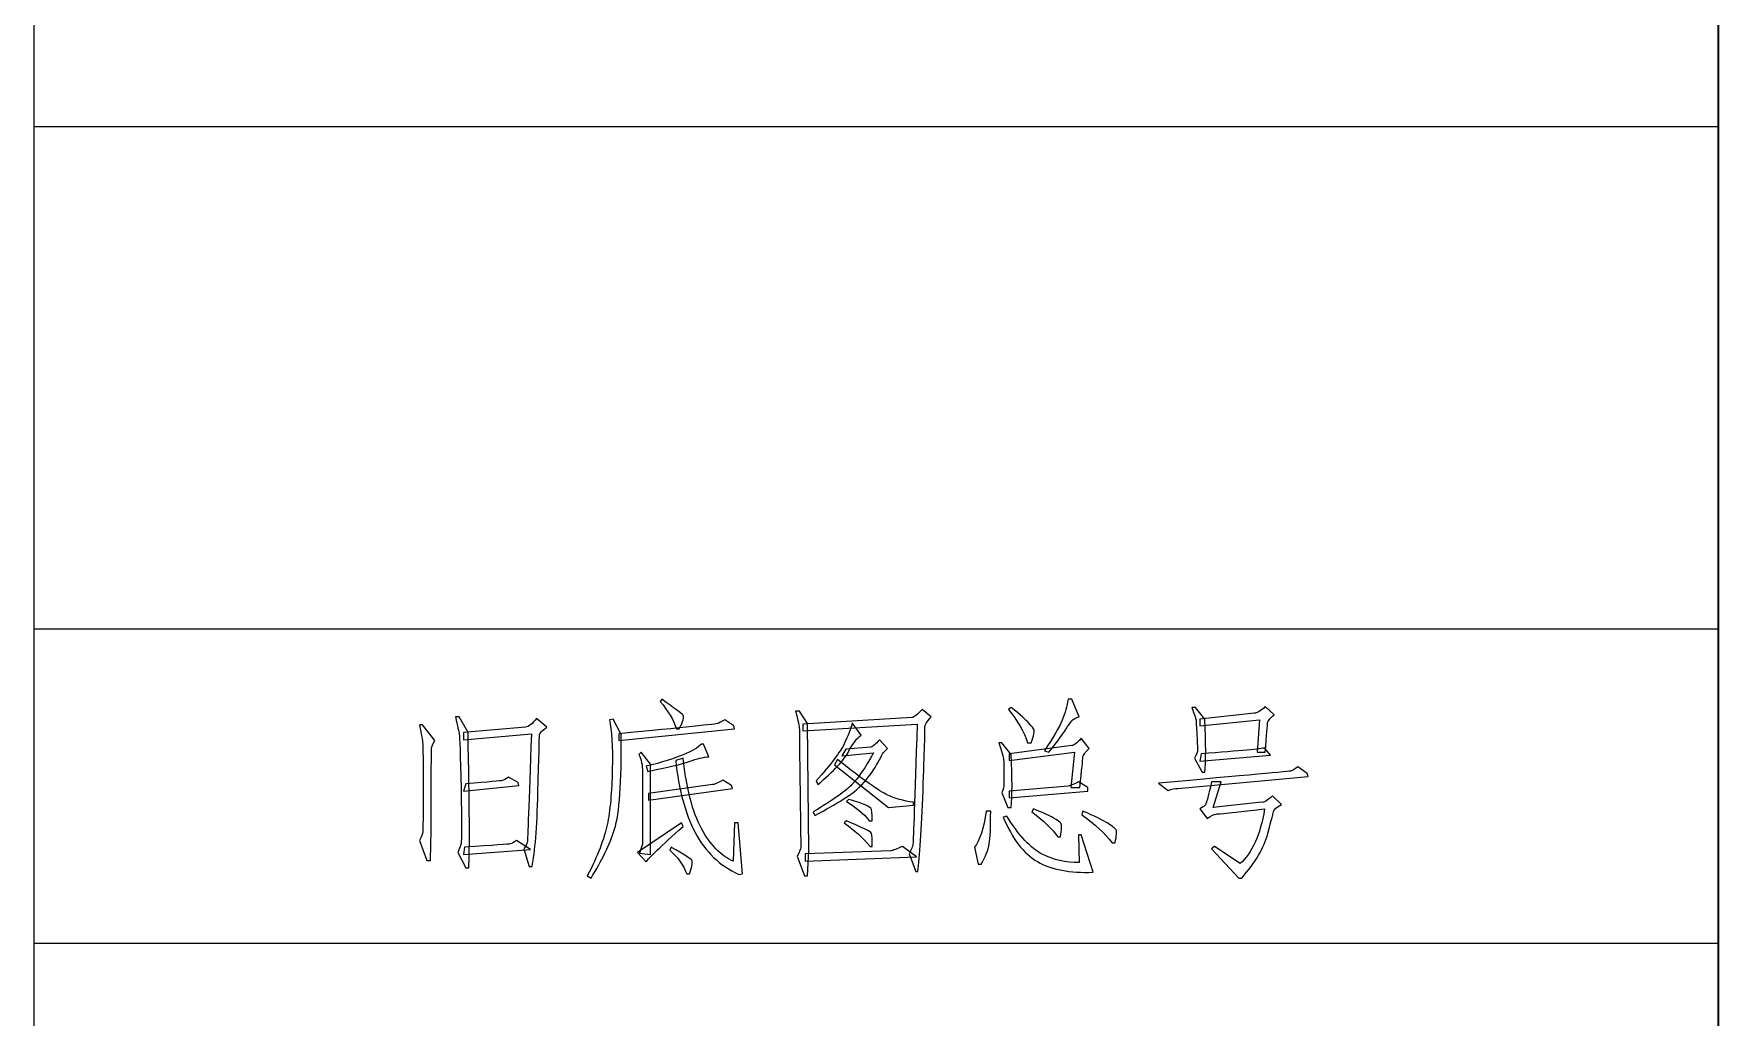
# Model space of a CAD drawing. Header units: millimetres. Extents: x 803 to 1266, y 444 to 714.
# Drawn here: x 1063.41 to 1087.51, y 490.11 to 504.18 of the extents above; entities that cross this region are included whole.
import ezdxf

# ---------------------------------------------------------------- set-up
doc = ezdxf.new("R2010")
doc.units = ezdxf.units.MM
doc.layers.add('layer 1', color=7, linetype='CONTINUOUS')

msp = doc.modelspace()

# ---------------------------------------------------------------- linework, layer by layer
at = {"layer": 'layer 1', "color": 1, "lineweight": 9}
for points in [[(1063.411, 711.315), (1063.411, 711.315), (1063.411, 444.443), (1063.411, 444.443)], [(1087.508, 502.849), (1087.508, 502.849), (1063.411, 502.849), (1063.411, 502.849)], [(1087.508, 502.849), (1087.508, 502.849), (1087.508, 502.849), (1087.508, 502.849)], [(1087.508, 495.661), (1087.508, 495.661), (1063.411, 495.661), (1063.411, 495.661)], [(1087.508, 495.661), (1087.508, 495.661), (1087.508, 495.661), (1087.508, 495.661)], [(1087.508, 491.168), (1087.508, 491.168), (1063.411, 491.168), (1063.411, 491.168)], [(1087.508, 491.168), (1087.508, 491.168), (1087.508, 491.168), (1087.508, 491.168)]]:
    msp.add_open_spline(points, degree=3, dxfattribs=at)
at = {"layer": 'layer 1', "lineweight": 35}
msp.add_open_spline([(1087.508, 706.822), (1087.508, 706.822), (1087.508, 448.935), (1087.508, 448.935)], degree=3, dxfattribs=at)
at = {"layer": 'layer 1', "color": 32, "lineweight": -3}
for points, knots in [([(1072.604, 494.239), (1072.562, 494.366), (1072.485, 494.495), (1072.373, 494.629), (1072.373, 494.629), (1072.373, 494.629), (1072.394, 494.66), (1072.394, 494.66), (1072.394, 494.66), (1072.576, 494.534), (1072.678, 494.459), (1072.699, 494.434), (1072.699, 494.434), (1072.72, 494.409), (1072.702, 494.344), (1072.646, 494.239), (1072.646, 494.239), (1072.646, 494.239), (1072.604, 494.239), (1072.604, 494.239)], [0, 0, 0, 0, 0.2, 0.2, 0.2, 0.2, 0.4, 0.4, 0.4, 0.4, 0.6, 0.6, 0.6, 0.6, 0.8, 0.8, 0.8, 0.8, 1, 1, 1, 1]), ([(1074.499, 492.501), (1074.499, 492.501), (1074.479, 492.133), (1074.479, 492.133), (1074.479, 492.133), (1074.479, 492.133), (1074.437, 492.133), (1074.437, 492.133), (1074.437, 492.133), (1074.437, 492.133), (1074.331, 492.417), (1074.331, 492.417), (1074.331, 492.417), (1074.366, 492.481), (1074.384, 492.521), (1074.384, 492.538), (1074.384, 492.538), (1074.384, 492.556), (1074.38, 492.835), (1074.373, 493.376), (1074.373, 493.376), (1074.366, 493.916), (1074.363, 494.202), (1074.363, 494.234), (1074.363, 494.234), (1074.363, 494.265), (1074.345, 494.352), (1074.31, 494.492), (1074.31, 494.492), (1074.31, 494.492), (1074.363, 494.492), (1074.363, 494.492), (1074.363, 494.492), (1074.363, 494.492), (1074.479, 494.313), (1074.479, 494.313), (1074.479, 494.313), (1074.479, 494.313), (1074.499, 492.501), (1074.499, 492.501)], [0, 0, 0, 0, 0.1, 0.1, 0.1, 0.1, 0.2, 0.2, 0.2, 0.2, 0.3, 0.3, 0.3, 0.3, 0.4, 0.4, 0.4, 0.4, 0.5, 0.5, 0.5, 0.5, 0.6, 0.6, 0.6, 0.6, 0.7, 0.7, 0.7, 0.7, 0.8, 0.8, 0.8, 0.8, 0.9, 0.9, 0.9, 0.9, 1, 1, 1, 1]), ([(1076.132, 493.355), (1076.111, 492.786), (1076.086, 492.4), (1076.058, 492.196), (1076.058, 492.196), (1076.058, 492.196), (1076.027, 492.196), (1076.027, 492.196), (1076.027, 492.196), (1076.027, 492.196), (1075.932, 492.449), (1075.932, 492.449), (1075.932, 492.449), (1075.967, 492.505), (1075.986, 492.558), (1075.99, 492.607), (1075.99, 492.607), (1075.993, 492.656), (1076.013, 493.221), (1076.048, 494.302), (1076.048, 494.302), (1076.048, 494.302), (1074.415, 494.207), (1074.415, 494.207), (1074.415, 494.207), (1074.415, 494.207), (1074.415, 494.302), (1074.415, 494.302), (1074.415, 494.302), (1074.415, 494.302), (1075.974, 494.397), (1075.974, 494.397), (1075.974, 494.397), (1076.002, 494.404), (1076.051, 494.443), (1076.121, 494.513), (1076.121, 494.513), (1076.121, 494.513), (1076.248, 494.408), (1076.248, 494.408), (1076.248, 494.408), (1076.184, 494.337), (1076.155, 494.286), (1076.158, 494.255), (1076.158, 494.255), (1076.162, 494.223), (1076.153, 493.923), (1076.132, 493.355)], [0, 0, 0, 0, 0.083333, 0.083333, 0.083333, 0.083333, 0.166667, 0.166667, 0.166667, 0.166667, 0.25, 0.25, 0.25, 0.25, 0.333333, 0.333333, 0.333333, 0.333333, 0.416667, 0.416667, 0.416667, 0.416667, 0.5, 0.5, 0.5, 0.5, 0.583333, 0.583333, 0.583333, 0.583333, 0.666667, 0.666667, 0.666667, 0.666667, 0.75, 0.75, 0.75, 0.75, 0.833333, 0.833333, 0.833333, 0.833333, 0.916667, 0.916667, 0.916667, 0.916667, 1, 1, 1, 1]), ([(1077.353, 494.513), (1077.353, 494.513), (1077.395, 494.544), (1077.395, 494.544), (1077.395, 494.544), (1077.522, 494.439), (1077.606, 494.364), (1077.648, 494.318), (1077.648, 494.318), (1077.69, 494.273), (1077.715, 494.241), (1077.722, 494.223), (1077.722, 494.223), (1077.729, 494.206), (1077.715, 494.145), (1077.68, 494.039), (1077.68, 494.039), (1077.68, 494.039), (1077.627, 494.039), (1077.627, 494.039), (1077.627, 494.039), (1077.578, 494.193), (1077.487, 494.352), (1077.353, 494.513)], [0, 0, 0, 0, 0.166667, 0.166667, 0.166667, 0.166667, 0.333333, 0.333333, 0.333333, 0.333333, 0.5, 0.5, 0.5, 0.5, 0.666667, 0.666667, 0.666667, 0.666667, 0.833333, 0.833333, 0.833333, 0.833333, 1, 1, 1, 1]), ([(1078.201, 494.271), (1078.148, 494.186), (1078.059, 494.064), (1077.932, 493.902), (1077.932, 493.902), (1077.932, 493.902), (1077.869, 493.923), (1077.869, 493.923), (1077.869, 493.923), (1077.996, 494.113), (1078.08, 494.259), (1078.122, 494.36), (1078.122, 494.36), (1078.164, 494.462), (1078.192, 494.562), (1078.206, 494.66), (1078.206, 494.66), (1078.206, 494.66), (1078.259, 494.66), (1078.259, 494.66), (1078.259, 494.66), (1078.259, 494.66), (1078.364, 494.408), (1078.364, 494.408), (1078.364, 494.408), (1078.308, 494.401), (1078.254, 494.355), (1078.201, 494.271)], [0, 0, 0, 0, 0.142857, 0.142857, 0.142857, 0.142857, 0.285714, 0.285714, 0.285714, 0.285714, 0.428571, 0.428571, 0.428571, 0.428571, 0.571429, 0.571429, 0.571429, 0.571429, 0.714286, 0.714286, 0.714286, 0.714286, 0.857143, 0.857143, 0.857143, 0.857143, 1, 1, 1, 1]), ([(1080.165, 493.618), (1080.165, 493.618), (1080.123, 493.618), (1080.123, 493.618), (1080.123, 493.618), (1080.123, 493.618), (1080.017, 493.818), (1080.017, 493.818), (1080.017, 493.818), (1080.045, 493.874), (1080.059, 493.911), (1080.059, 493.928), (1080.059, 493.928), (1080.059, 493.946), (1080.056, 494.018), (1080.049, 494.145), (1080.049, 494.145), (1080.042, 494.271), (1080.039, 494.341), (1080.039, 494.355), (1080.039, 494.355), (1080.039, 494.369), (1080.017, 494.432), (1079.975, 494.544), (1079.975, 494.544), (1079.975, 494.544), (1080.028, 494.544), (1080.028, 494.544), (1080.028, 494.544), (1080.028, 494.544), (1080.165, 494.376), (1080.165, 494.376), (1080.165, 494.376), (1080.179, 494.025), (1080.179, 493.773), (1080.165, 493.618)], [0, 0, 0, 0, 0.111111, 0.111111, 0.111111, 0.111111, 0.222222, 0.222222, 0.222222, 0.222222, 0.333333, 0.333333, 0.333333, 0.333333, 0.444444, 0.444444, 0.444444, 0.444444, 0.555556, 0.555556, 0.555556, 0.555556, 0.666667, 0.666667, 0.666667, 0.666667, 0.777778, 0.777778, 0.777778, 0.777778, 0.888889, 0.888889, 0.888889, 0.888889, 1, 1, 1, 1]), ([(1080.091, 494.376), (1080.091, 494.376), (1080.87, 494.46), (1080.87, 494.46), (1080.87, 494.46), (1080.912, 494.46), (1080.965, 494.492), (1081.028, 494.555), (1081.028, 494.555), (1081.028, 494.555), (1081.155, 494.439), (1081.155, 494.439), (1081.155, 494.439), (1081.091, 494.383), (1081.06, 494.343), (1081.06, 494.318), (1081.06, 494.318), (1081.06, 494.294), (1081.049, 494.155), (1081.028, 493.902), (1081.028, 493.902), (1081.028, 493.902), (1080.912, 493.902), (1080.912, 493.902), (1080.912, 493.902), (1080.912, 493.902), (1080.944, 494.366), (1080.944, 494.366), (1080.944, 494.366), (1080.944, 494.366), (1080.091, 494.281), (1080.091, 494.281), (1080.091, 494.281), (1080.091, 494.281), (1080.091, 494.376), (1080.091, 494.376)], [0, 0, 0, 0, 0.111111, 0.111111, 0.111111, 0.111111, 0.222222, 0.222222, 0.222222, 0.222222, 0.333333, 0.333333, 0.333333, 0.333333, 0.444444, 0.444444, 0.444444, 0.444444, 0.555556, 0.555556, 0.555556, 0.555556, 0.666667, 0.666667, 0.666667, 0.666667, 0.777778, 0.777778, 0.777778, 0.777778, 0.888889, 0.888889, 0.888889, 0.888889, 1, 1, 1, 1]), ([(1069.15, 494.071), (1069.122, 494.021), (1069.106, 493.983), (1069.103, 493.955), (1069.103, 493.955), (1069.1, 493.927), (1069.098, 493.711), (1069.098, 493.307), (1069.098, 493.307), (1069.098, 492.904), (1069.094, 492.586), (1069.087, 492.354), (1069.087, 492.354), (1069.087, 492.354), (1069.034, 492.354), (1069.034, 492.354), (1069.034, 492.354), (1069.034, 492.354), (1068.929, 492.639), (1068.929, 492.639), (1068.929, 492.639), (1068.957, 492.695), (1068.973, 492.737), (1068.976, 492.765), (1068.976, 492.765), (1068.98, 492.793), (1068.982, 492.998), (1068.982, 493.381), (1068.982, 493.381), (1068.982, 493.764), (1068.98, 493.978), (1068.976, 494.023), (1068.976, 494.023), (1068.973, 494.069), (1068.957, 494.158), (1068.929, 494.292), (1068.929, 494.292), (1068.929, 494.292), (1068.971, 494.292), (1068.971, 494.292), (1068.971, 494.292), (1068.971, 494.292), (1069.15, 494.071), (1069.15, 494.071)], [0, 0, 0, 0, 0.090909, 0.090909, 0.090909, 0.090909, 0.181818, 0.181818, 0.181818, 0.181818, 0.272727, 0.272727, 0.272727, 0.272727, 0.363636, 0.363636, 0.363636, 0.363636, 0.454545, 0.454545, 0.454545, 0.454545, 0.545455, 0.545455, 0.545455, 0.545455, 0.636364, 0.636364, 0.636364, 0.636364, 0.727273, 0.727273, 0.727273, 0.727273, 0.818182, 0.818182, 0.818182, 0.818182, 0.909091, 0.909091, 0.909091, 0.909091, 1, 1, 1, 1]), ([(1069.524, 493.381), (1069.514, 493.869), (1069.505, 494.128), (1069.498, 494.16), (1069.498, 494.16), (1069.491, 494.192), (1069.473, 494.274), (1069.445, 494.408), (1069.445, 494.408), (1069.445, 494.408), (1069.498, 494.408), (1069.498, 494.408), (1069.498, 494.408), (1069.498, 494.408), (1069.624, 494.186), (1069.624, 494.186), (1069.624, 494.186), (1069.645, 493.134), (1069.649, 492.488), (1069.635, 492.249), (1069.635, 492.249), (1069.635, 492.249), (1069.593, 492.249), (1069.593, 492.249), (1069.593, 492.249), (1069.593, 492.249), (1069.477, 492.47), (1069.477, 492.47), (1069.477, 492.47), (1069.498, 492.519), (1069.514, 492.561), (1069.524, 492.596), (1069.524, 492.596), (1069.535, 492.631), (1069.535, 492.893), (1069.524, 493.381)], [0, 0, 0, 0, 0.111111, 0.111111, 0.111111, 0.111111, 0.222222, 0.222222, 0.222222, 0.222222, 0.333333, 0.333333, 0.333333, 0.333333, 0.444444, 0.444444, 0.444444, 0.444444, 0.555556, 0.555556, 0.555556, 0.555556, 0.666667, 0.666667, 0.666667, 0.666667, 0.777778, 0.777778, 0.777778, 0.777778, 0.888889, 0.888889, 0.888889, 0.888889, 1, 1, 1, 1]), ([(1070.54, 492.27), (1070.54, 492.27), (1070.498, 492.27), (1070.498, 492.27), (1070.498, 492.27), (1070.498, 492.27), (1070.424, 492.523), (1070.424, 492.523), (1070.424, 492.523), (1070.453, 492.558), (1070.468, 492.59), (1070.472, 492.617), (1070.472, 492.617), (1070.475, 492.646), (1070.495, 493.161), (1070.53, 494.166), (1070.53, 494.166), (1070.53, 494.166), (1069.561, 494.081), (1069.561, 494.081), (1069.561, 494.081), (1069.561, 494.081), (1069.561, 494.186), (1069.561, 494.186), (1069.561, 494.186), (1069.561, 494.186), (1070.446, 494.26), (1070.446, 494.26), (1070.446, 494.26), (1070.495, 494.267), (1070.548, 494.309), (1070.604, 494.387), (1070.604, 494.387), (1070.604, 494.387), (1070.751, 494.26), (1070.751, 494.26), (1070.751, 494.26), (1070.681, 494.211), (1070.645, 494.171), (1070.645, 494.139), (1070.645, 494.139), (1070.645, 494.108), (1070.639, 493.837), (1070.624, 493.328), (1070.624, 493.328), (1070.61, 492.819), (1070.583, 492.466), (1070.54, 492.27)], [0, 0, 0, 0, 0.083333, 0.083333, 0.083333, 0.083333, 0.166667, 0.166667, 0.166667, 0.166667, 0.25, 0.25, 0.25, 0.25, 0.333333, 0.333333, 0.333333, 0.333333, 0.416667, 0.416667, 0.416667, 0.416667, 0.5, 0.5, 0.5, 0.5, 0.583333, 0.583333, 0.583333, 0.583333, 0.666667, 0.666667, 0.666667, 0.666667, 0.75, 0.75, 0.75, 0.75, 0.833333, 0.833333, 0.833333, 0.833333, 0.916667, 0.916667, 0.916667, 0.916667, 1, 1, 1, 1]), ([(1071.699, 494.376), (1071.699, 494.376), (1071.815, 494.155), (1071.815, 494.155), (1071.815, 494.155), (1071.821, 493.474), (1071.79, 493.023), (1071.72, 492.802), (1071.72, 492.802), (1071.65, 492.581), (1071.537, 492.347), (1071.383, 492.102), (1071.383, 492.102), (1071.383, 492.102), (1071.33, 492.133), (1071.33, 492.133), (1071.33, 492.133), (1071.478, 492.421), (1071.572, 492.665), (1071.615, 492.865), (1071.615, 492.865), (1071.656, 493.065), (1071.681, 493.33), (1071.688, 493.66), (1071.688, 493.66), (1071.695, 493.99), (1071.681, 494.225), (1071.646, 494.366), (1071.646, 494.366), (1071.646, 494.366), (1071.699, 494.376), (1071.699, 494.376)], [0, 0, 0, 0, 0.125, 0.125, 0.125, 0.125, 0.25, 0.25, 0.25, 0.25, 0.375, 0.375, 0.375, 0.375, 0.5, 0.5, 0.5, 0.5, 0.625, 0.625, 0.625, 0.625, 0.75, 0.75, 0.75, 0.75, 0.875, 0.875, 0.875, 0.875, 1, 1, 1, 1]), ([(1073.426, 494.281), (1073.426, 494.281), (1073.436, 494.239), (1073.436, 494.239), (1073.436, 494.239), (1073.436, 494.239), (1071.783, 494.071), (1071.783, 494.071), (1071.783, 494.071), (1071.783, 494.071), (1071.783, 494.166), (1071.783, 494.166), (1071.783, 494.166), (1072.717, 494.257), (1073.188, 494.306), (1073.199, 494.313), (1073.199, 494.313), (1073.21, 494.32), (1073.243, 494.337), (1073.299, 494.366), (1073.299, 494.366), (1073.299, 494.366), (1073.426, 494.281), (1073.426, 494.281)], [0, 0, 0, 0, 0.166667, 0.166667, 0.166667, 0.166667, 0.333333, 0.333333, 0.333333, 0.333333, 0.5, 0.5, 0.5, 0.5, 0.666667, 0.666667, 0.666667, 0.666667, 0.833333, 0.833333, 0.833333, 0.833333, 1, 1, 1, 1]), ([(1074.626, 493.439), (1074.626, 493.439), (1074.605, 493.492), (1074.605, 493.492), (1074.605, 493.492), (1074.816, 493.73), (1074.949, 493.907), (1075.005, 494.023), (1075.005, 494.023), (1075.061, 494.139), (1075.1, 494.239), (1075.121, 494.323), (1075.121, 494.323), (1075.121, 494.323), (1075.247, 494.145), (1075.247, 494.145), (1075.247, 494.145), (1075.191, 494.109), (1075.132, 494.032), (1075.068, 493.913), (1075.068, 493.913), (1075.005, 493.793), (1074.857, 493.635), (1074.626, 493.439)], [0, 0, 0, 0, 0.166667, 0.166667, 0.166667, 0.166667, 0.333333, 0.333333, 0.333333, 0.333333, 0.5, 0.5, 0.5, 0.5, 0.666667, 0.666667, 0.666667, 0.666667, 0.833333, 0.833333, 0.833333, 0.833333, 1, 1, 1, 1]), ([(1072.194, 493.628), (1072.194, 493.628), (1072.173, 493.702), (1072.173, 493.702), (1072.173, 493.702), (1072.397, 493.758), (1072.572, 493.812), (1072.699, 493.866), (1072.699, 493.866), (1072.825, 493.918), (1072.913, 493.969), (1072.962, 494.018), (1072.962, 494.018), (1072.962, 494.018), (1072.994, 494.018), (1072.994, 494.018), (1072.994, 494.018), (1072.994, 494.018), (1073.068, 493.839), (1073.068, 493.839), (1073.068, 493.839), (1072.99, 493.832), (1072.897, 493.809), (1072.789, 493.771), (1072.789, 493.771), (1072.68, 493.732), (1072.481, 493.684), (1072.194, 493.628)], [0, 0, 0, 0, 0.142857, 0.142857, 0.142857, 0.142857, 0.285714, 0.285714, 0.285714, 0.285714, 0.428571, 0.428571, 0.428571, 0.428571, 0.571429, 0.571429, 0.571429, 0.571429, 0.714286, 0.714286, 0.714286, 0.714286, 0.857143, 0.857143, 0.857143, 0.857143, 1, 1, 1, 1]), ([(1075.221, 493.402), (1075.126, 493.307), (1074.914, 493.172), (1074.584, 492.997), (1074.584, 492.997), (1074.584, 492.997), (1074.563, 493.049), (1074.563, 493.049), (1074.563, 493.049), (1074.844, 493.218), (1075.028, 493.347), (1075.115, 493.439), (1075.115, 493.439), (1075.203, 493.53), (1075.307, 493.681), (1075.426, 493.892), (1075.426, 493.892), (1075.426, 493.892), (1074.973, 493.849), (1074.973, 493.849), (1074.973, 493.849), (1074.973, 493.849), (1075.026, 493.944), (1075.026, 493.944), (1075.026, 493.944), (1075.026, 493.944), (1075.384, 493.976), (1075.384, 493.976), (1075.384, 493.976), (1075.412, 493.983), (1075.454, 494.018), (1075.51, 494.081), (1075.51, 494.081), (1075.51, 494.081), (1075.626, 493.955), (1075.626, 493.955), (1075.626, 493.955), (1075.577, 493.913), (1075.549, 493.881), (1075.542, 493.86), (1075.542, 493.86), (1075.535, 493.839), (1075.504, 493.781), (1075.447, 493.686), (1075.447, 493.686), (1075.391, 493.591), (1075.316, 493.497), (1075.221, 493.402)], [0, 0, 0, 0, 0.083333, 0.083333, 0.083333, 0.083333, 0.166667, 0.166667, 0.166667, 0.166667, 0.25, 0.25, 0.25, 0.25, 0.333333, 0.333333, 0.333333, 0.333333, 0.416667, 0.416667, 0.416667, 0.416667, 0.5, 0.5, 0.5, 0.5, 0.583333, 0.583333, 0.583333, 0.583333, 0.666667, 0.666667, 0.666667, 0.666667, 0.75, 0.75, 0.75, 0.75, 0.833333, 0.833333, 0.833333, 0.833333, 0.916667, 0.916667, 0.916667, 0.916667, 1, 1, 1, 1]), ([(1077.258, 493.323), (1077.28, 493.379), (1077.29, 493.414), (1077.29, 493.428), (1077.29, 493.428), (1077.29, 493.442), (1077.29, 493.498), (1077.29, 493.597), (1077.29, 493.597), (1077.29, 493.695), (1077.288, 493.762), (1077.285, 493.797), (1077.285, 493.797), (1077.281, 493.832), (1077.258, 493.913), (1077.216, 494.039), (1077.216, 494.039), (1077.216, 494.039), (1077.258, 494.039), (1077.258, 494.039), (1077.258, 494.039), (1077.258, 494.039), (1077.395, 493.87), (1077.395, 493.87), (1077.395, 493.87), (1077.409, 493.533), (1077.409, 493.281), (1077.395, 493.113), (1077.395, 493.113), (1077.395, 493.113), (1077.343, 493.113), (1077.343, 493.113), (1077.343, 493.113), (1077.343, 493.113), (1077.258, 493.323), (1077.258, 493.323)], [0, 0, 0, 0, 0.111111, 0.111111, 0.111111, 0.111111, 0.222222, 0.222222, 0.222222, 0.222222, 0.333333, 0.333333, 0.333333, 0.333333, 0.444444, 0.444444, 0.444444, 0.444444, 0.555556, 0.555556, 0.555556, 0.555556, 0.666667, 0.666667, 0.666667, 0.666667, 0.777778, 0.777778, 0.777778, 0.777778, 0.888889, 0.888889, 0.888889, 0.888889, 1, 1, 1, 1]), ([(1077.364, 493.881), (1077.364, 493.881), (1078.259, 493.997), (1078.259, 493.997), (1078.259, 493.997), (1078.287, 493.997), (1078.333, 494.032), (1078.396, 494.102), (1078.396, 494.102), (1078.396, 494.102), (1078.511, 493.955), (1078.511, 493.955), (1078.511, 493.955), (1078.448, 493.899), (1078.417, 493.857), (1078.417, 493.829), (1078.417, 493.829), (1078.417, 493.8), (1078.403, 493.657), (1078.374, 493.397), (1078.374, 493.397), (1078.374, 493.397), (1078.248, 493.397), (1078.248, 493.397), (1078.248, 493.397), (1078.248, 493.397), (1078.301, 493.902), (1078.301, 493.902), (1078.301, 493.902), (1078.301, 493.902), (1077.364, 493.786), (1077.364, 493.786), (1077.364, 493.786), (1077.364, 493.786), (1077.364, 493.881), (1077.364, 493.881)], [0, 0, 0, 0, 0.111111, 0.111111, 0.111111, 0.111111, 0.222222, 0.222222, 0.222222, 0.222222, 0.333333, 0.333333, 0.333333, 0.333333, 0.444444, 0.444444, 0.444444, 0.444444, 0.555556, 0.555556, 0.555556, 0.555556, 0.666667, 0.666667, 0.666667, 0.666667, 0.777778, 0.777778, 0.777778, 0.777778, 0.888889, 0.888889, 0.888889, 0.888889, 1, 1, 1, 1]), ([(1072.12, 492.586), (1072.12, 492.586), (1072.12, 493.618), (1072.12, 493.618), (1072.12, 493.618), (1072.12, 493.716), (1072.102, 493.8), (1072.067, 493.87), (1072.067, 493.87), (1072.067, 493.87), (1072.099, 493.902), (1072.099, 493.902), (1072.099, 493.902), (1072.099, 493.902), (1072.235, 493.734), (1072.235, 493.734), (1072.235, 493.734), (1072.235, 493.734), (1072.235, 492.439), (1072.235, 492.439), (1072.235, 492.439), (1072.235, 492.439), (1072.078, 492.46), (1072.078, 492.46), (1072.078, 492.46), (1072.078, 492.46), (1072.12, 492.586), (1072.12, 492.586)], [0, 0, 0, 0, 0.142857, 0.142857, 0.142857, 0.142857, 0.285714, 0.285714, 0.285714, 0.285714, 0.428571, 0.428571, 0.428571, 0.428571, 0.571429, 0.571429, 0.571429, 0.571429, 0.714286, 0.714286, 0.714286, 0.714286, 0.857143, 0.857143, 0.857143, 0.857143, 1, 1, 1, 1]), ([(1073.436, 492.891), (1073.436, 492.891), (1073.489, 492.891), (1073.489, 492.891), (1073.489, 492.891), (1073.489, 492.891), (1073.552, 492.165), (1073.552, 492.165), (1073.552, 492.165), (1073.552, 492.165), (1073.499, 492.154), (1073.499, 492.154), (1073.499, 492.154), (1073.225, 492.28), (1073.017, 492.481), (1072.873, 492.754), (1072.873, 492.754), (1072.729, 493.028), (1072.636, 493.372), (1072.594, 493.786), (1072.594, 493.786), (1072.594, 493.786), (1072.699, 493.818), (1072.699, 493.818), (1072.699, 493.818), (1072.748, 493.383), (1072.836, 493.047), (1072.962, 492.812), (1072.962, 492.812), (1073.089, 492.577), (1073.24, 492.421), (1073.415, 492.344), (1073.415, 492.344), (1073.415, 492.344), (1073.436, 492.891), (1073.436, 492.891)], [0, 0, 0, 0, 0.111111, 0.111111, 0.111111, 0.111111, 0.222222, 0.222222, 0.222222, 0.222222, 0.333333, 0.333333, 0.333333, 0.333333, 0.444444, 0.444444, 0.444444, 0.444444, 0.555556, 0.555556, 0.555556, 0.555556, 0.666667, 0.666667, 0.666667, 0.666667, 0.777778, 0.777778, 0.777778, 0.777778, 0.888889, 0.888889, 0.888889, 0.888889, 1, 1, 1, 1]), ([(1074.868, 493.723), (1074.868, 493.723), (1074.91, 493.797), (1074.91, 493.797), (1074.91, 493.797), (1075.275, 493.509), (1075.512, 493.341), (1075.621, 493.291), (1075.621, 493.291), (1075.73, 493.242), (1075.854, 493.207), (1075.995, 493.186), (1075.995, 493.186), (1075.995, 493.186), (1075.995, 493.144), (1075.995, 493.144), (1075.995, 493.144), (1075.995, 493.144), (1075.637, 493.113), (1075.637, 493.113), (1075.637, 493.113), (1075.637, 493.113), (1074.868, 493.723), (1074.868, 493.723)], [0, 0, 0, 0, 0.166667, 0.166667, 0.166667, 0.166667, 0.333333, 0.333333, 0.333333, 0.333333, 0.5, 0.5, 0.5, 0.5, 0.666667, 0.666667, 0.666667, 0.666667, 0.833333, 0.833333, 0.833333, 0.833333, 1, 1, 1, 1]), ([(1081.102, 493.86), (1081.102, 493.86), (1080.091, 493.776), (1080.091, 493.776), (1080.091, 493.776), (1080.091, 493.776), (1080.112, 493.881), (1080.112, 493.881), (1080.112, 493.881), (1080.681, 493.923), (1080.983, 493.951), (1081.018, 493.965), (1081.018, 493.965), (1081.018, 493.965), (1081.102, 493.86), (1081.102, 493.86)], [0, 0, 0, 0, 0.25, 0.25, 0.25, 0.25, 0.5, 0.5, 0.5, 0.5, 0.75, 0.75, 0.75, 0.75, 1, 1, 1, 1]), ([(1070.351, 493.428), (1070.351, 493.428), (1069.561, 493.344), (1069.561, 493.344), (1069.561, 493.344), (1069.561, 493.344), (1069.593, 493.449), (1069.593, 493.449), (1069.593, 493.449), (1069.923, 493.477), (1070.096, 493.493), (1070.114, 493.497), (1070.114, 493.497), (1070.132, 493.5), (1070.161, 493.516), (1070.203, 493.544), (1070.203, 493.544), (1070.203, 493.544), (1070.34, 493.471), (1070.34, 493.471), (1070.34, 493.471), (1070.34, 493.471), (1070.351, 493.428), (1070.351, 493.428)], [0, 0, 0, 0, 0.166667, 0.166667, 0.166667, 0.166667, 0.333333, 0.333333, 0.333333, 0.333333, 0.5, 0.5, 0.5, 0.5, 0.666667, 0.666667, 0.666667, 0.666667, 0.833333, 0.833333, 0.833333, 0.833333, 1, 1, 1, 1]), ([(1081.629, 493.597), (1081.629, 493.597), (1081.639, 493.555), (1081.639, 493.555), (1081.639, 493.555), (1081.639, 493.555), (1079.775, 493.386), (1079.775, 493.386), (1079.775, 493.386), (1079.74, 493.386), (1079.694, 493.376), (1079.638, 493.355), (1079.638, 493.355), (1079.638, 493.355), (1079.501, 493.46), (1079.501, 493.46), (1079.501, 493.46), (1080.758, 493.572), (1081.391, 493.63), (1081.402, 493.634), (1081.402, 493.634), (1081.412, 493.637), (1081.443, 493.657), (1081.492, 493.692), (1081.492, 493.692), (1081.492, 493.692), (1081.629, 493.597), (1081.629, 493.597)], [0, 0, 0, 0, 0.142857, 0.142857, 0.142857, 0.142857, 0.285714, 0.285714, 0.285714, 0.285714, 0.428571, 0.428571, 0.428571, 0.428571, 0.571429, 0.571429, 0.571429, 0.571429, 0.714286, 0.714286, 0.714286, 0.714286, 0.857143, 0.857143, 0.857143, 0.857143, 1, 1, 1, 1]), ([(1072.204, 493.312), (1072.204, 493.312), (1073.12, 493.439), (1073.12, 493.439), (1073.12, 493.439), (1073.141, 493.439), (1073.19, 493.46), (1073.267, 493.502), (1073.267, 493.502), (1073.267, 493.502), (1073.394, 493.428), (1073.394, 493.428), (1073.394, 493.428), (1073.394, 493.428), (1073.405, 493.386), (1073.405, 493.386), (1073.405, 493.386), (1073.405, 493.386), (1072.204, 493.218), (1072.204, 493.218), (1072.204, 493.218), (1072.204, 493.218), (1072.204, 493.312), (1072.204, 493.312)], [0, 0, 0, 0, 0.166667, 0.166667, 0.166667, 0.166667, 0.333333, 0.333333, 0.333333, 0.333333, 0.5, 0.5, 0.5, 0.5, 0.666667, 0.666667, 0.666667, 0.666667, 0.833333, 0.833333, 0.833333, 0.833333, 1, 1, 1, 1]), ([(1077.364, 493.344), (1077.364, 493.344), (1078.206, 493.418), (1078.206, 493.418), (1078.206, 493.418), (1078.248, 493.425), (1078.298, 493.446), (1078.354, 493.481), (1078.354, 493.481), (1078.354, 493.481), (1078.49, 493.397), (1078.49, 493.397), (1078.49, 493.397), (1078.49, 493.397), (1078.49, 493.344), (1078.49, 493.344), (1078.49, 493.344), (1078.49, 493.344), (1077.364, 493.249), (1077.364, 493.249), (1077.364, 493.249), (1077.364, 493.249), (1077.364, 493.344), (1077.364, 493.344)], [0, 0, 0, 0, 0.166667, 0.166667, 0.166667, 0.166667, 0.333333, 0.333333, 0.333333, 0.333333, 0.5, 0.5, 0.5, 0.5, 0.666667, 0.666667, 0.666667, 0.666667, 0.833333, 0.833333, 0.833333, 0.833333, 1, 1, 1, 1]), ([(1080.67, 492.312), (1080.839, 492.46), (1080.955, 492.719), (1081.018, 493.091), (1081.018, 493.091), (1080.575, 493.042), (1080.344, 493.018), (1080.323, 493.018), (1080.323, 493.018), (1080.301, 493.018), (1080.26, 492.997), (1080.196, 492.954), (1080.196, 492.954), (1080.196, 492.954), (1080.091, 493.091), (1080.091, 493.091), (1080.091, 493.091), (1080.126, 493.113), (1080.151, 493.128), (1080.165, 493.139), (1080.165, 493.139), (1080.179, 493.149), (1080.21, 493.263), (1080.26, 493.481), (1080.26, 493.481), (1080.26, 493.481), (1080.396, 493.481), (1080.396, 493.481), (1080.396, 493.481), (1080.396, 493.481), (1080.281, 493.113), (1080.281, 493.113), (1080.281, 493.113), (1080.281, 493.113), (1080.975, 493.186), (1080.975, 493.186), (1080.975, 493.186), (1081.004, 493.179), (1081.056, 493.211), (1081.133, 493.281), (1081.133, 493.281), (1081.133, 493.281), (1081.26, 493.155), (1081.26, 493.155), (1081.26, 493.155), (1081.19, 493.113), (1081.153, 493.082), (1081.149, 493.065), (1081.149, 493.065), (1081.146, 493.047), (1081.118, 492.939), (1081.065, 492.739), (1081.065, 492.739), (1081.012, 492.538), (1080.888, 492.326), (1080.691, 492.102), (1080.691, 492.102), (1080.691, 492.102), (1080.649, 492.102), (1080.649, 492.102), (1080.649, 492.102), (1080.649, 492.102), (1080.26, 492.523), (1080.26, 492.523), (1080.26, 492.523), (1080.26, 492.523), (1080.301, 492.555), (1080.301, 492.555), (1080.301, 492.555), (1080.301, 492.555), (1080.67, 492.312), (1080.67, 492.312)], [0, 0, 0, 0, 0.055556, 0.055556, 0.055556, 0.055556, 0.111111, 0.111111, 0.111111, 0.111111, 0.166667, 0.166667, 0.166667, 0.166667, 0.222222, 0.222222, 0.222222, 0.222222, 0.277778, 0.277778, 0.277778, 0.277778, 0.333333, 0.333333, 0.333333, 0.333333, 0.388889, 0.388889, 0.388889, 0.388889, 0.444444, 0.444444, 0.444444, 0.444444, 0.5, 0.5, 0.5, 0.5, 0.555556, 0.555556, 0.555556, 0.555556, 0.611111, 0.611111, 0.611111, 0.611111, 0.666667, 0.666667, 0.666667, 0.666667, 0.722222, 0.722222, 0.722222, 0.722222, 0.777778, 0.777778, 0.777778, 0.777778, 0.833333, 0.833333, 0.833333, 0.833333, 0.888889, 0.888889, 0.888889, 0.888889, 0.944444, 0.944444, 0.944444, 0.944444, 1, 1, 1, 1]), ([(1075.068, 493.228), (1075.188, 493.193), (1075.266, 493.167), (1075.305, 493.149), (1075.305, 493.149), (1075.344, 493.132), (1075.37, 493.116), (1075.384, 493.102), (1075.384, 493.102), (1075.398, 493.088), (1075.405, 493.028), (1075.405, 492.923), (1075.405, 492.923), (1075.405, 492.923), (1075.363, 492.923), (1075.363, 492.923), (1075.363, 492.923), (1075.286, 493.021), (1075.177, 493.113), (1075.037, 493.197), (1075.037, 493.197), (1075.037, 493.197), (1075.068, 493.228), (1075.068, 493.228)], [0, 0, 0, 0, 0.166667, 0.166667, 0.166667, 0.166667, 0.333333, 0.333333, 0.333333, 0.333333, 0.5, 0.5, 0.5, 0.5, 0.666667, 0.666667, 0.666667, 0.666667, 0.833333, 0.833333, 0.833333, 0.833333, 1, 1, 1, 1]), ([(1077.037, 493.06), (1077.037, 493.06), (1077.1, 493.06), (1077.1, 493.06), (1077.1, 493.06), (1077.1, 492.828), (1077.094, 492.672), (1077.08, 492.591), (1077.08, 492.591), (1077.065, 492.51), (1077.027, 492.414), (1076.964, 492.302), (1076.964, 492.302), (1076.964, 492.302), (1076.921, 492.302), (1076.921, 492.302), (1076.921, 492.302), (1076.921, 492.302), (1076.869, 492.544), (1076.869, 492.544), (1076.869, 492.544), (1076.946, 492.642), (1077.002, 492.814), (1077.037, 493.06)], [0, 0, 0, 0, 0.166667, 0.166667, 0.166667, 0.166667, 0.333333, 0.333333, 0.333333, 0.333333, 0.5, 0.5, 0.5, 0.5, 0.666667, 0.666667, 0.666667, 0.666667, 0.833333, 0.833333, 0.833333, 0.833333, 1, 1, 1, 1]), ([(1077.996, 492.965), (1078.059, 492.93), (1078.095, 492.902), (1078.106, 492.881), (1078.106, 492.881), (1078.117, 492.86), (1078.115, 492.797), (1078.101, 492.691), (1078.101, 492.691), (1078.101, 492.691), (1078.059, 492.691), (1078.059, 492.691), (1078.059, 492.691), (1077.981, 492.803), (1077.859, 492.923), (1077.69, 493.049), (1077.69, 493.049), (1077.69, 493.049), (1077.711, 493.091), (1077.711, 493.091), (1077.711, 493.091), (1077.838, 493.042), (1077.932, 493), (1077.996, 492.965)], [0, 0, 0, 0, 0.166667, 0.166667, 0.166667, 0.166667, 0.333333, 0.333333, 0.333333, 0.333333, 0.5, 0.5, 0.5, 0.5, 0.666667, 0.666667, 0.666667, 0.666667, 0.833333, 0.833333, 0.833333, 0.833333, 1, 1, 1, 1]), ([(1078.775, 492.886), (1078.845, 492.84), (1078.885, 492.809), (1078.896, 492.791), (1078.896, 492.791), (1078.906, 492.774), (1078.901, 492.712), (1078.88, 492.607), (1078.88, 492.607), (1078.88, 492.607), (1078.838, 492.607), (1078.838, 492.607), (1078.838, 492.607), (1078.733, 492.741), (1078.589, 492.874), (1078.406, 493.007), (1078.406, 493.007), (1078.406, 493.007), (1078.417, 493.06), (1078.417, 493.06), (1078.417, 493.06), (1078.585, 492.989), (1078.705, 492.931), (1078.775, 492.886)], [0, 0, 0, 0, 0.166667, 0.166667, 0.166667, 0.166667, 0.333333, 0.333333, 0.333333, 0.333333, 0.5, 0.5, 0.5, 0.5, 0.666667, 0.666667, 0.666667, 0.666667, 0.833333, 0.833333, 0.833333, 0.833333, 1, 1, 1, 1]), ([(1072.678, 492.891), (1072.678, 492.891), (1072.699, 492.838), (1072.699, 492.838), (1072.699, 492.838), (1072.383, 492.558), (1072.208, 492.389), (1072.173, 492.333), (1072.173, 492.333), (1072.173, 492.333), (1072.046, 492.47), (1072.046, 492.47), (1072.046, 492.47), (1072.046, 492.47), (1072.678, 492.891), (1072.678, 492.891)], [0, 0, 0, 0, 0.25, 0.25, 0.25, 0.25, 0.5, 0.5, 0.5, 0.5, 0.75, 0.75, 0.75, 0.75, 1, 1, 1, 1]), ([(1075.005, 492.891), (1075.005, 492.891), (1075.037, 492.923), (1075.037, 492.923), (1075.037, 492.923), (1075.163, 492.867), (1075.252, 492.826), (1075.305, 492.802), (1075.305, 492.802), (1075.358, 492.777), (1075.388, 492.756), (1075.395, 492.739), (1075.395, 492.739), (1075.402, 492.721), (1075.405, 492.66), (1075.405, 492.555), (1075.405, 492.555), (1075.405, 492.555), (1075.374, 492.555), (1075.374, 492.555), (1075.374, 492.555), (1075.275, 492.674), (1075.153, 492.786), (1075.005, 492.891)], [0, 0, 0, 0, 0.166667, 0.166667, 0.166667, 0.166667, 0.333333, 0.333333, 0.333333, 0.333333, 0.5, 0.5, 0.5, 0.5, 0.666667, 0.666667, 0.666667, 0.666667, 0.833333, 0.833333, 0.833333, 0.833333, 1, 1, 1, 1]), ([(1078.354, 492.723), (1078.354, 492.723), (1078.396, 492.723), (1078.396, 492.723), (1078.396, 492.723), (1078.396, 492.723), (1078.564, 492.186), (1078.564, 492.186), (1078.564, 492.186), (1078.234, 492.172), (1077.969, 492.222), (1077.769, 492.338), (1077.769, 492.338), (1077.569, 492.454), (1077.406, 492.667), (1077.28, 492.975), (1077.28, 492.975), (1077.28, 492.975), (1077.332, 492.986), (1077.332, 492.986), (1077.332, 492.986), (1077.508, 492.705), (1077.676, 492.524), (1077.838, 492.444), (1077.838, 492.444), (1077.999, 492.363), (1078.175, 492.323), (1078.364, 492.323), (1078.364, 492.323), (1078.364, 492.323), (1078.354, 492.723), (1078.354, 492.723)], [0, 0, 0, 0, 0.125, 0.125, 0.125, 0.125, 0.25, 0.25, 0.25, 0.25, 0.375, 0.375, 0.375, 0.375, 0.5, 0.5, 0.5, 0.5, 0.625, 0.625, 0.625, 0.625, 0.75, 0.75, 0.75, 0.75, 0.875, 0.875, 0.875, 0.875, 1, 1, 1, 1]), ([(1069.561, 492.439), (1069.561, 492.439), (1069.572, 492.544), (1069.572, 492.544), (1069.572, 492.544), (1069.993, 492.572), (1070.212, 492.588), (1070.229, 492.591), (1070.229, 492.591), (1070.247, 492.594), (1070.277, 492.611), (1070.319, 492.639), (1070.319, 492.639), (1070.319, 492.639), (1070.519, 492.512), (1070.519, 492.512), (1070.519, 492.512), (1070.519, 492.512), (1069.561, 492.439), (1069.561, 492.439)], [0, 0, 0, 0, 0.2, 0.2, 0.2, 0.2, 0.4, 0.4, 0.4, 0.4, 0.6, 0.6, 0.6, 0.6, 0.8, 0.8, 0.8, 0.8, 1, 1, 1, 1]), ([(1072.51, 492.501), (1072.51, 492.501), (1072.531, 492.544), (1072.531, 492.544), (1072.531, 492.544), (1072.713, 492.439), (1072.811, 492.377), (1072.825, 492.36), (1072.825, 492.36), (1072.839, 492.342), (1072.829, 492.277), (1072.794, 492.165), (1072.794, 492.165), (1072.794, 492.165), (1072.752, 492.165), (1072.752, 492.165), (1072.752, 492.165), (1072.702, 492.291), (1072.622, 492.404), (1072.51, 492.501)], [0, 0, 0, 0, 0.2, 0.2, 0.2, 0.2, 0.4, 0.4, 0.4, 0.4, 0.6, 0.6, 0.6, 0.6, 0.8, 0.8, 0.8, 0.8, 1, 1, 1, 1]), ([(1074.447, 492.344), (1074.447, 492.344), (1074.447, 492.449), (1074.447, 492.449), (1074.447, 492.449), (1074.447, 492.449), (1075.668, 492.491), (1075.668, 492.491), (1075.668, 492.491), (1075.703, 492.498), (1075.76, 492.519), (1075.837, 492.555), (1075.837, 492.555), (1075.837, 492.555), (1076.037, 492.407), (1076.037, 492.407), (1076.037, 492.407), (1076.037, 492.407), (1074.447, 492.344), (1074.447, 492.344)], [0, 0, 0, 0, 0.2, 0.2, 0.2, 0.2, 0.4, 0.4, 0.4, 0.4, 0.6, 0.6, 0.6, 0.6, 0.8, 0.8, 0.8, 0.8, 1, 1, 1, 1])]:
    msp.add_open_spline(points, degree=3, knots=knots, dxfattribs=at)

doc.saveas('drawing.dxf')
